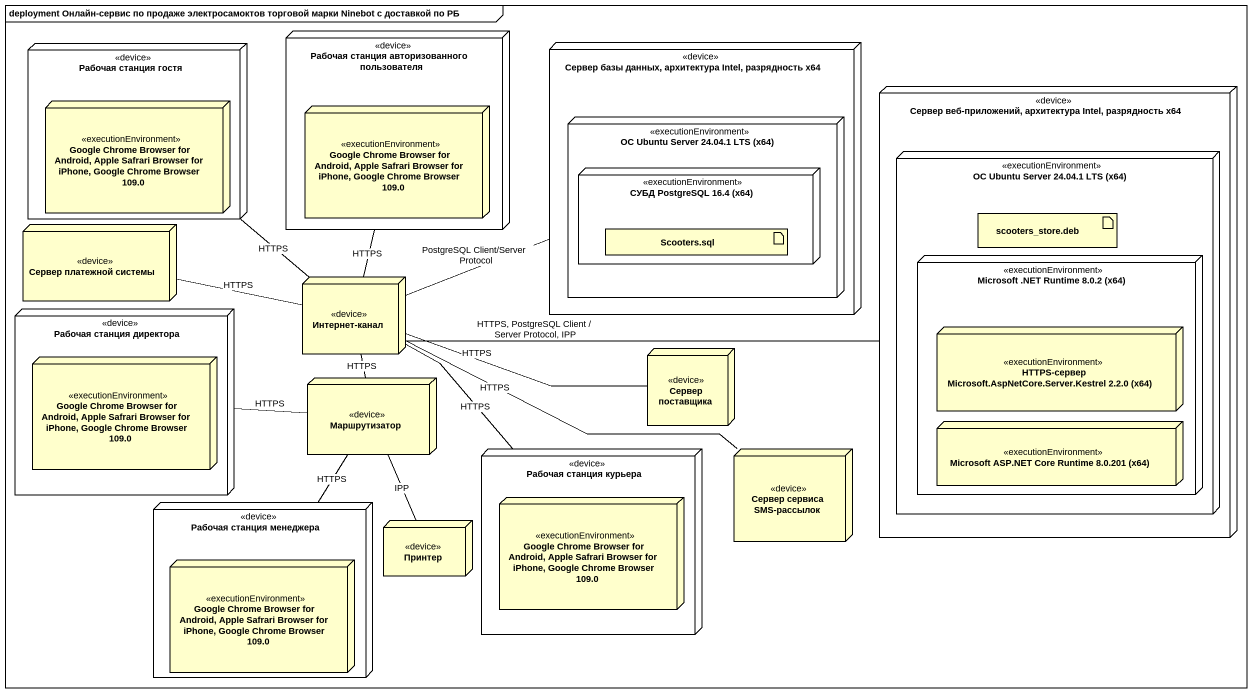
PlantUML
@startuml
mainframe deployment Онлайн-сервис по продаже электросамоктов торговой марки Ninebot с доставкой по РБ
node "Рабочая станция гостя" as Рабочая_станция_гостя <<device>> {
  node "Google Chrome Browser for Android, Apple Safrari Browser for iPhone, Google Chrome Browser 109.0" as Google_Chrome_Browser_for <<executionEnvironment>>
}
node "Рабочая станция авторизованного пользователя" as Рабочая_станция <<device>> {
  node "Google Chrome Browser for Android, Apple Safrari Browser for iPhone, Google Chrome Browser 109.0" as Google_Chrome_Browser_for_2 <<executionEnvironment>>
}
node "Сервер базы данных, архитектура Intel, разрядность x64" as Сервер_базы_данных <<device>> {
  node "ОС Ubuntu Server 24.04.1 LTS (x64)" as ОС_Ubuntu_Server_24_04_1 <<executionEnvironment>> {
    node "СУБД PostgreSQL 16.4 (x64)" as СУБД_PostgreSQL_16_4_x64 <<executionEnvironment>> {
      artifact "Scooters.sql" as Scooters_sql
    }
  }
}
node "Сервер веб-приложений, архитектура Intel, разрядность x64" as Сервер_веб_приложений <<device>> {
  node "ОС Ubuntu Server 24.04.1 LTS (x64)" as ОС_Ubuntu_Server_24_04_1_2 <<executionEnvironment>> {
    artifact "scooters_store.deb" as scooters_store_deb
    node "Microsoft .NET Runtime 8.0.2 (x64)" as Microsoft_NET_Runtime_8_0_2 <<executionEnvironment>> {
      node "HTTPS-сервер Microsoft.AspNetCore.Server.Kestrel 2.2.0 (x64)" as HTTPS_сервер_Microsoft <<executionEnvironment>>
      node "Microsoft ASP.NET Core Runtime 8.0.201 (x64)" as Microsoft_ASP_NET_Core <<executionEnvironment>>
    }
  }
}
node "Сервер платежной системы" as Сервер_платежной_системы <<device>>
node "Интернет-канал" as Интернет_канал <<device>>
node "Рабочая станция директора" as Рабочая_станция_директора <<device>> {
  node "Google Chrome Browser for Android, Apple Safrari Browser for iPhone, Google Chrome Browser 109.0" as Google_Chrome_Browser_for_3 <<executionEnvironment>>
}
node "Сервер поставщика" as Сервер_поставщика <<device>>
node Маршрутизатор <<device>>
node "Рабочая станция курьера" as Рабочая_станция_курьера <<device>> {
  node "Google Chrome Browser for Android, Apple Safrari Browser for iPhone, Google Chrome Browser 109.0" as Google_Chrome_Browser_for_4 <<executionEnvironment>>
}
node "Сервер сервиса SMS-рассылок" as Сервер_сервиса_SMS_рассылок <<device>>
node "Рабочая станция менеджера" as Рабочая_станция_менеджера <<device>> {
  node "Google Chrome Browser for Android, Apple Safrari Browser for iPhone, Google Chrome Browser 109.0" as Google_Chrome_Browser_for_5 <<executionEnvironment>>
}
node Принтер <<device>>
Рабочая_станция_гостя -- Интернет_канал : HTTPS
Рабочая_станция -- Интернет_канал : HTTPS
Сервер_базы_данных -left- Интернет_канал : PostgreSQL Client/Server Protocol
Сервер_веб_приложений -left- Интернет_канал : HTTPS, PostgreSQL Client / Server Protocol, IPP
Сервер_платежной_системы -right- Интернет_канал : HTTPS
Интернет_канал -- Маршрутизатор : HTTPS
Рабочая_станция_директора -right- Маршрутизатор : HTTPS
Сервер_поставщика -left- Интернет_канал : HTTPS
Рабочая_станция_курьера -up- Интернет_канал : HTTPS
Сервер_сервиса_SMS_рассылок -left- Интернет_канал : HTTPS
Рабочая_станция_менеджера -up- Маршрутизатор : HTTPS
Принтер -up- Маршрутизатор : IPP
@enduml
